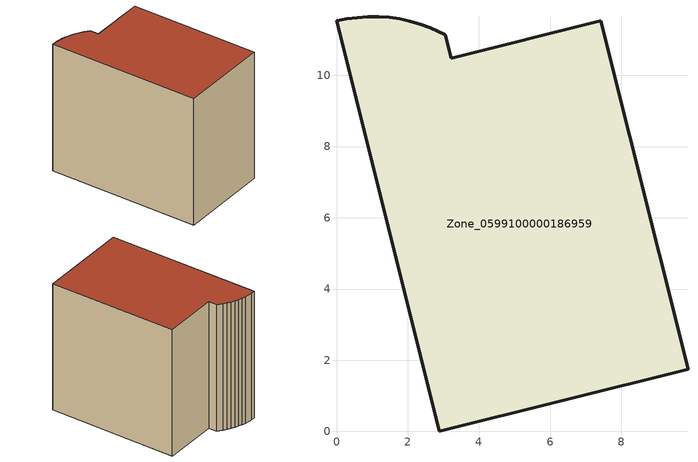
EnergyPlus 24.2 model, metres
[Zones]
Zone_0599100000186959
 floor ground (C_G): 1.48,11.63 1.77,11.59 2.06,11.53 2.35,11.44 2.63,11.34 3.05,11.14 3.22,10.48 7.42,11.53 9.87,1.75 2.89,0 0,11.53 0.29,11.59 0.88,11.65 1.18,11.65 z0
 wall outside (C_F): 7.42,11.53 3.22,10.48 3.05,11.14 2.63,11.34 2.35,11.44 2.06,11.53 1.77,11.59 1.48,11.63 1.18,11.65 0.88,11.65 0.29,11.59 0,11.53 2.89,0 9.87,1.75 7.42,11.53 z0:10.38
 roof outside (C_R): 0.88,11.65 0.29,11.59 0,11.53 2.89,0 9.87,1.75 7.42,11.53 3.22,10.48 3.05,11.14 2.63,11.34 2.35,11.44 2.06,11.53 1.77,11.59 1.48,11.63 1.18,11.65 z10.38
[BUILDING]
Pand.0599100000186959: North Axis=0; Terrain=City; Loads Convergence Tolerance Value=0.04; Temperature Convergence Tolerance Value=0.4; Solar Distribution=FullExterior; Maximum Number of Warmup Days=25; Minimum Number of Warmup Days=1
[Site:Location]
Rotterdam.The.Hague.AP_ZH_NLD Design_Conditions: Latitude=51.96; Longitude=4.45; Time Zone=1; Elevation=-4.5
[SITE:GROUNDTEMPERATURE:BUILDINGSURFACE]
18, 18, 18, 18, 18, 18, 18, 18, 18, 18, 18, 18
[MATERIAL] Thermal Absorptance=0.9; Solar Absorptance=0.7; Visible Absorptance=0.7
Name | Roughness | Thickness | Conductivity | Density | Specific Heat
G.TI.1992-2005 | MediumSmooth | 0.15 | 0.06 | 540 | 1210
F.TI.1992-2005 | Rough | 0.3 | 0.12 | 1920 | 840
R.TI.1992-2005 | MediumRough | 0.2 | 0.08 | 1500 | 1000
[CONSTRUCTION]
C_G: G.TI.1992-2005
C_F: F.TI.1992-2005
C_R: R.TI.1992-2005
[ZONE]
Zone_0599100000186959: Type=1; Multiplier=1; Ceiling Height=Autocalculate; Volume=Autocalculate; Floor Area=autocalculate; Part of Total Floor Area=Yes
[ZONEINFILTRATION:DESIGNFLOWRATE]
Infil_Zone_0599100000186959: Zone or ZoneList or Space or SpaceList=Zone_0599100000186959; Schedule=AlwaysOn; Design Flow Rate Calculation Method=Flow/Area; Flow Rate per Floor Area=0.0015; Constant Term Coefficient=1; Temperature Term Coefficient=0; Velocity Term Coefficient=0; Velocity Squared Term Coefficient=0
[HVACTEMPLATE:ZONE:IDEALLOADSAIRSYSTEM]
Zone_0599100000186959: Maximum Heating Supply Air Temperature=50; Minimum Cooling Supply Air Temperature=13; Maximum Heating Supply Air Humidity Ratio=0.0156; Minimum Cooling Supply Air Humidity Ratio=0.0077; Heating Limit=NoLimit; Cooling Limit=NoLimit; Dehumidification Control Type=ConstantSensibleHeatRatio; Cooling Sensible Heat Ratio=0.7; Dehumidification Setpoint=60; Humidification Control Type=None; Humidification Setpoint=30; Outdoor Air Method=None; Outdoor Air Flow Rate per Person=0.00944; Outdoor Air Flow Rate per Zone Floor Area=0; Outdoor Air Flow Rate per Zone=0; Demand Controlled Ventilation Type=None; Outdoor Air Economizer Type=NoEconomizer; Heat Recovery Type=None; Sensible Heat Recovery Effectiveness=0.7; Latent Heat Recovery Effectiveness=0.65
[ZONECONTROL:THERMOSTAT]
ThermostatControl_Zone_0599100000186959: Zone or ZoneList=Zone_0599100000186959; Control Type Schedule=DualSetpointControlType; Control 1=Thermostat_Zone_0599100000186959; Temperature Difference Between Cutout And Setpoint=0
[THERMOSTATSETPOINT:DUALSETPOINT]
Thermostat_Zone_0599100000186959: Heating Setpoint Temperature Schedule=HeatingSetpoint_Zone_0599100000186959; Cooling Setpoint Temperature Schedule=CoolingSetpoint_Zone_0599100000186959
[SCHEDULE:COMPACT]
HeatingSetpoint_Zone_0599100000186959: Through: 12/31, For: AllDays, Until: 24:00, 21
CoolingSetpoint_Zone_0599100000186959: Through: 12/31, For: AllDays, Until: 24:00, 24
DualSetpointControlType: Through: 12/31, For: AllDays, Until: 24:00, 4
AlwaysOn: Through: 12/31, For: AllDays, Until: 24:00, 1
